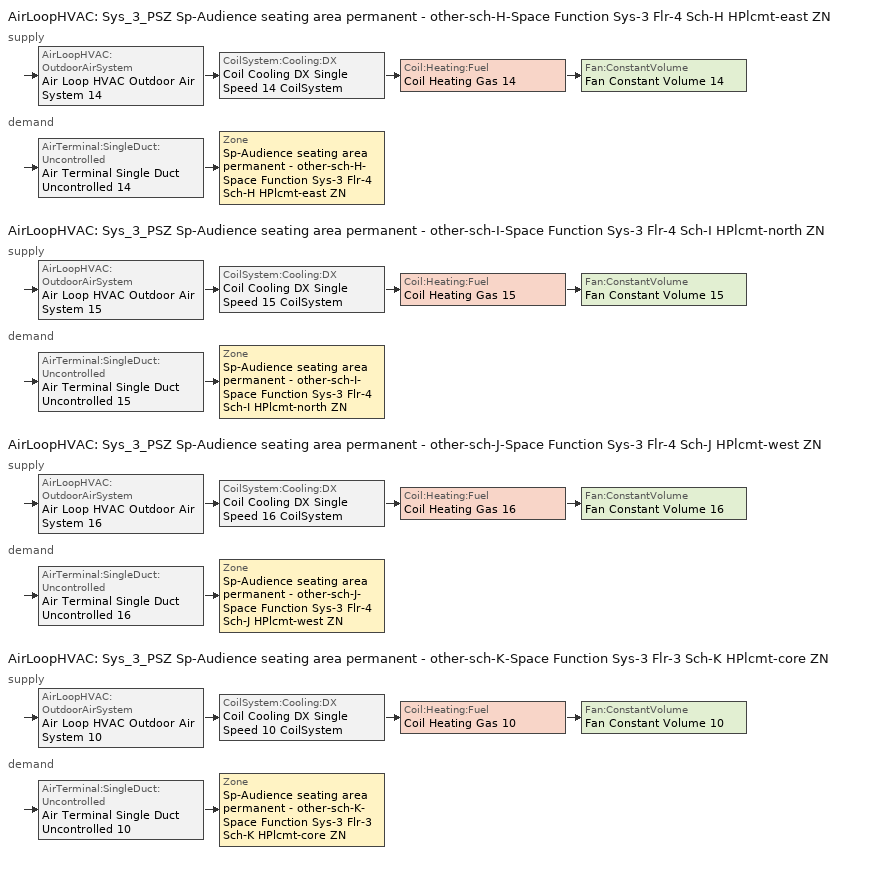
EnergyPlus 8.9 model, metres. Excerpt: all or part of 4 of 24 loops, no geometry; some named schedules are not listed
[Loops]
AirLoopHVAC 'Sys_3_PSZ Sp-Audience seating area permanent - other-sch-H-Space Function Sys-3 Flr-4 Sch-H HPlcmt-east ZN'
 supply: AirLoopHVAC:OutdoorAirSystem 'Air Loop HVAC Outdoor Air System 14' > CoilSystem:Cooling:DX 'Coil Cooling DX Single Speed 14 CoilSystem' > Coil:Heating:Fuel 'Coil Heating Gas 14' > Fan:ConstantVolume 'Fan Constant Volume 14'
 demand: AirTerminal:SingleDuct:Uncontrolled 'Air Terminal Single Duct Uncontrolled 14' > Zone 'Sp-Audience seating area permanent - other-sch-H-Space Function Sys-3 Flr-4 Sch-H HPlcmt-east ZN'
AirLoopHVAC 'Sys_3_PSZ Sp-Audience seating area permanent - other-sch-I-Space Function Sys-3 Flr-4 Sch-I HPlcmt-north ZN'
 supply: AirLoopHVAC:OutdoorAirSystem 'Air Loop HVAC Outdoor Air System 15' > CoilSystem:Cooling:DX 'Coil Cooling DX Single Speed 15 CoilSystem' > Coil:Heating:Fuel 'Coil Heating Gas 15' > Fan:ConstantVolume 'Fan Constant Volume 15'
 demand: AirTerminal:SingleDuct:Uncontrolled 'Air Terminal Single Duct Uncontrolled 15' > Zone 'Sp-Audience seating area permanent - other-sch-I-Space Function Sys-3 Flr-4 Sch-I HPlcmt-north ZN'
AirLoopHVAC 'Sys_3_PSZ Sp-Audience seating area permanent - other-sch-J-Space Function Sys-3 Flr-4 Sch-J HPlcmt-west ZN'
 supply: AirLoopHVAC:OutdoorAirSystem 'Air Loop HVAC Outdoor Air System 16' > CoilSystem:Cooling:DX 'Coil Cooling DX Single Speed 16 CoilSystem' > Coil:Heating:Fuel 'Coil Heating Gas 16' > Fan:ConstantVolume 'Fan Constant Volume 16'
 demand: AirTerminal:SingleDuct:Uncontrolled 'Air Terminal Single Duct Uncontrolled 16' > Zone 'Sp-Audience seating area permanent - other-sch-J-Space Function Sys-3 Flr-4 Sch-J HPlcmt-west ZN'
AirLoopHVAC 'Sys_3_PSZ Sp-Audience seating area permanent - other-sch-K-Space Function Sys-3 Flr-3 Sch-K HPlcmt-core ZN'
 supply: AirLoopHVAC:OutdoorAirSystem 'Air Loop HVAC Outdoor Air System 10' > CoilSystem:Cooling:DX 'Coil Cooling DX Single Speed 10 CoilSystem' > Coil:Heating:Fuel 'Coil Heating Gas 10' > Fan:ConstantVolume 'Fan Constant Volume 10'
 demand: AirTerminal:SingleDuct:Uncontrolled 'Air Terminal Single Duct Uncontrolled 10' > Zone 'Sp-Audience seating area permanent - other-sch-K-Space Function Sys-3 Flr-3 Sch-K HPlcmt-core ZN'
[ZoneControl:Thermostat] Control Object Type 1=ThermostatSetpoint:DualSetpoint
Name | Zone or ZoneList | Control Type Schedule | Control Name 1
Sp-Audience seating area permanent - other-sch-H-Space Function Sys-3 Flr-4 Sch-H HPlcmt-east ZN Thermostat | Sp-Audience seating area permanent - other-sch-H-Space Function Sys-3 Flr-4 Sch-H HPlcmt-east ZN | Sp-Audience seating area permanent - other-sch-H-Space Function Sys-3 Flr-4 Sch-H HPlcmt-east ZN Thermostat Schedule | Space Function Audience seating area permanent - other-sch-H Thermostat 2
Sp-Audience seating area permanent - other-sch-I-Space Function Sys-3 Flr-4 Sch-I HPlcmt-north ZN Thermostat | Sp-Audience seating area permanent - other-sch-I-Space Function Sys-3 Flr-4 Sch-I HPlcmt-north ZN | Sp-Audience seating area permanent - other-sch-I-Space Function Sys-3 Flr-4 Sch-I HPlcmt-north ZN Thermostat Schedule | Space Function Audience seating area permanent - other-sch-I Thermostat 2
Sp-Audience seating area permanent - other-sch-J-Space Function Sys-3 Flr-4 Sch-J HPlcmt-west ZN Thermostat | Sp-Audience seating area permanent - other-sch-J-Space Function Sys-3 Flr-4 Sch-J HPlcmt-west ZN | Sp-Audience seating area permanent - other-sch-J-Space Function Sys-3 Flr-4 Sch-J HPlcmt-west ZN Thermostat Schedule | Space Function Audience seating area permanent - other-sch-J Thermostat 2
Sp-Audience seating area permanent - other-sch-K-Space Function Sys-3 Flr-3 Sch-K HPlcmt-core ZN Thermostat | Sp-Audience seating area permanent - other-sch-K-Space Function Sys-3 Flr-3 Sch-K HPlcmt-core ZN | Sp-Audience seating area permanent - other-sch-K-Space Function Sys-3 Flr-3 Sch-K HPlcmt-core ZN Thermostat Schedule | Space Function Audience seating area permanent - other-sch-K Thermostat 2
[ThermostatSetpoint:DualSetpoint]
Name | Heating Setpoint Temperature Schedule | Cooling Setpoint Temperature Schedule
Space Function Audience seating area permanent - other-sch-H Thermostat 2 | NECB-H-Thermostat Setpoint-Heating | NECB-H-Thermostat Setpoint-Cooling
Space Function Audience seating area permanent - other-sch-I Thermostat 2 | NECB-I-Thermostat Setpoint-Heating | NECB-I-Thermostat Setpoint-Cooling
Space Function Audience seating area permanent - other-sch-J Thermostat 2 | NECB-J-Thermostat Setpoint-Heating | NECB-J-Thermostat Setpoint-Cooling
Space Function Audience seating area permanent - other-sch-K Thermostat 2 | NECB-K-Thermostat Setpoint-Heating | NECB-K-Thermostat Setpoint-Cooling
[AirTerminal:SingleDuct:Uncontrolled] Availability Schedule=Always On Discrete; Maximum Air Flow Rate {m3/s}=AutoSize
Air Terminal Single Duct Uncontrolled 14; Air Terminal Single Duct Uncontrolled 15; Air Terminal Single Duct Uncontrolled 16; Air Terminal Single Duct Uncontrolled 10
[Zone equipment]
Sp-Audience seating area permanent - other-sch-H-Space Function Sys-3 Flr-4 Sch-H HPlcmt-east ZN: Air Terminal Single Duct Uncontrolled 14, Zone HVAC Baseboard Convective Water 14
Sp-Audience seating area permanent - other-sch-I-Space Function Sys-3 Flr-4 Sch-I HPlcmt-north ZN: Air Terminal Single Duct Uncontrolled 15, Zone HVAC Baseboard Convective Water 15
Sp-Audience seating area permanent - other-sch-J-Space Function Sys-3 Flr-4 Sch-J HPlcmt-west ZN: Air Terminal Single Duct Uncontrolled 16, Zone HVAC Baseboard Convective Water 16
Sp-Audience seating area permanent - other-sch-K-Space Function Sys-3 Flr-3 Sch-K HPlcmt-core ZN: Air Terminal Single Duct Uncontrolled 10, Zone HVAC Baseboard Convective Water 10
[Sizing:Zone] Zone Cooling Design Supply Air Temperature Input Method=SupplyAirTemperature; Zone Cooling Design Supply Air Temperature {C}=13; Zone Cooling Design Supply Air Temperature Difference {deltaC}=11.11; Zone Heating Design Supply Air Temperature Input Method=SupplyAirTemperature; Zone Heating Design Supply Air Temperature {C}=43; Zone Heating Design Supply Air Temperature Difference {deltaC}=11.11; Zone Cooling Design Supply Air Humidity Ratio {kgWater/kgDryAir}=0.0085; Zone Heating Design Supply Air Humidity Ratio {kgWater/kgDryAir}=0.008; Zone Heating Sizing Factor=1.3; Zone Cooling Sizing Factor=1.1; Cooling Design Air Flow Method=DesignDay; Cooling Design Air Flow Rate {m3/s}=0; Cooling Minimum Air Flow per Zone Floor Area {m3/s-m2}=0.000762; Cooling Minimum Air Flow {m3/s}=0; Cooling Minimum Air Flow Fraction=0; Heating Design Air Flow Method=DesignDay; Heating Design Air Flow Rate {m3/s}=0; Heating Maximum Air Flow per Zone Floor Area {m3/s-m2}=0.002032; Heating Maximum Air Flow {m3/s}=0.141576; Heating Maximum Air Flow Fraction=0.3; Account for Dedicated Outdoor Air System=No
Name | Design Specification Outdoor Air Object | Design Specification Zone Air Distribution Object
Sp-Audience seating area permanent - other-sch-H-Space Function Sys-3 Flr-4 Sch-H HPlcmt-east ZN | Space Function Audience seating area permanent - other-sch-H Ventilation | Sp-Audience seating area permanent - other-sch-H-Space Function Sys-3 Flr-4 Sch-H HPlcmt-east ZN Design Spec Zone Air Dist
Sp-Audience seating area permanent - other-sch-I-Space Function Sys-3 Flr-4 Sch-I HPlcmt-north ZN | Space Function Audience seating area permanent - other-sch-I Ventilation | Sp-Audience seating area permanent - other-sch-I-Space Function Sys-3 Flr-4 Sch-I HPlcmt-north ZN Design Spec Zone Air Dist
Sp-Audience seating area permanent - other-sch-J-Space Function Sys-3 Flr-4 Sch-J HPlcmt-west ZN | Space Function Audience seating area permanent - other-sch-J Ventilation | Sp-Audience seating area permanent - other-sch-J-Space Function Sys-3 Flr-4 Sch-J HPlcmt-west ZN Design Spec Zone Air Dist
Sp-Audience seating area permanent - other-sch-K-Space Function Sys-3 Flr-3 Sch-K HPlcmt-core ZN | Space Function Audience seating area permanent - other-sch-K Ventilation | Sp-Audience seating area permanent - other-sch-K-Space Function Sys-3 Flr-3 Sch-K HPlcmt-core ZN Design Spec Zone Air Dist
[DesignSpecification:ZoneAirDistribution] Zone Air Distribution Effectiveness in Cooling Mode=1; Zone Air Distribution Effectiveness in Heating Mode=1
Sp-Audience seating area permanent - other-sch-H-Space Function Sys-3 Flr-4 Sch-H HPlcmt-east ZN Design Spec Zone Air Dist; Sp-Audience seating area permanent - other-sch-I-Space Function Sys-3 Flr-4 Sch-I HPlcmt-north ZN Design Spec Zone Air Dist; Sp-Audience seating area permanent - other-sch-J-Space Function Sys-3 Flr-4 Sch-J HPlcmt-west ZN Design Spec Zone Air Dist; Sp-Audience seating area permanent - other-sch-K-Space Function Sys-3 Flr-3 Sch-K HPlcmt-core ZN Design Spec Zone Air Dist
[Controller:MechanicalVentilation] Availability Schedule=Always On Discrete; Demand Controlled Ventilation=No; System Outdoor Air Method=ZoneSum
Name | Zone Name 1 | Design Specification Outdoor Air Object Name 1 | Design Specification Zone Air Distribution Object Name 1
Controller Mechanical Ventilation 14 | Sp-Audience seating area permanent - other-sch-H-Space Function Sys-3 Flr-4 Sch-H HPlcmt-east ZN | Space Function Audience seating area permanent - other-sch-H Ventilation | Sp-Audience seating area permanent - other-sch-H-Space Function Sys-3 Flr-4 Sch-H HPlcmt-east ZN Design Spec Zone Air Dist
Controller Mechanical Ventilation 15 | Sp-Audience seating area permanent - other-sch-I-Space Function Sys-3 Flr-4 Sch-I HPlcmt-north ZN | Space Function Audience seating area permanent - other-sch-I Ventilation | Sp-Audience seating area permanent - other-sch-I-Space Function Sys-3 Flr-4 Sch-I HPlcmt-north ZN Design Spec Zone Air Dist
Controller Mechanical Ventilation 16 | Sp-Audience seating area permanent - other-sch-J-Space Function Sys-3 Flr-4 Sch-J HPlcmt-west ZN | Space Function Audience seating area permanent - other-sch-J Ventilation | Sp-Audience seating area permanent - other-sch-J-Space Function Sys-3 Flr-4 Sch-J HPlcmt-west ZN Design Spec Zone Air Dist
Controller Mechanical Ventilation 10 | Sp-Audience seating area permanent - other-sch-K-Space Function Sys-3 Flr-3 Sch-K HPlcmt-core ZN | Space Function Audience seating area permanent - other-sch-K Ventilation | Sp-Audience seating area permanent - other-sch-K-Space Function Sys-3 Flr-3 Sch-K HPlcmt-core ZN Design Spec Zone Air Dist
[DesignSpecification:OutdoorAir] Outdoor Air Method=Sum; Outdoor Air Flow per Person {m3/s-person}=0; Outdoor Air Flow per Zone Floor Area {m3/s-m2}=0.00381; Outdoor Air Flow per Zone {m3/s}=0; Outdoor Air Flow Air Changes per Hour {1/hr}=0
Space Function Audience seating area permanent - other-sch-H Ventilation; Space Function Audience seating area permanent - other-sch-I Ventilation; Space Function Audience seating area permanent - other-sch-J Ventilation; Space Function Audience seating area permanent - other-sch-K Ventilation
[AirLoopHVAC] Design Supply Air Flow Rate {m3/s}=AutoSize
Sys_3_PSZ Sp-Audience seating area permanent - other-sch-H-Space Function Sys-3 Flr-4 Sch-H HPlcmt-east ZN; Sys_3_PSZ Sp-Audience seating area permanent - other-sch-I-Space Function Sys-3 Flr-4 Sch-I HPlcmt-north ZN; Sys_3_PSZ Sp-Audience seating area permanent - other-sch-J-Space Function Sys-3 Flr-4 Sch-J HPlcmt-west ZN; Sys_3_PSZ Sp-Audience seating area permanent - other-sch-K-Space Function Sys-3 Flr-3 Sch-K HPlcmt-core ZN
[Sizing:System] Type of Load to Size On=Sensible; Design Outdoor Air Flow Rate {m3/s}=Autosize; Central Heating Maximum System Air Flow Ratio=1; Preheat Design Temperature {C}=7; Preheat Design Humidity Ratio {kgWater/kgDryAir}=0.008; Precool Design Temperature {C}=13; Precool Design Humidity Ratio {kgWater/kgDryAir}=0.008; Central Cooling Design Supply Air Temperature {C}=13; Central Heating Design Supply Air Temperature {C}=43; Type of Zone Sum to Use=NonCoincident; 100% Outdoor Air in Cooling=No; 100% Outdoor Air in Heating=No; Central Cooling Design Supply Air Humidity Ratio {kgWater/kgDryAir}=0.0085; Central Heating Design Supply Air Humidity Ratio {kgWater/kgDryAir}=0.008; Cooling Supply Air Flow Rate Method=DesignDay; Cooling Supply Air Flow Rate {m3/s}=0; Cooling Supply Air Flow Rate Per Floor Area {m3/s-m2}=0.00996765; Cooling Fraction of Autosized Cooling Supply Air Flow Rate=1; Cooling Supply Air Flow Rate Per Unit Cooling Capacity {m3/s-W}=3.94755e-05; Heating Supply Air Flow Rate Method=DesignDay; Heating Supply Air Flow Rate {m3/s}=0; Heating Supply Air Flow Rate Per Floor Area {m3/s-m2}=0.00996765; Heating Fraction of Autosized Heating Supply Air Flow Rate=1; Heating Fraction of Autosized Cooling Supply Air Flow Rate=1; Heating Supply Air Flow Rate Per Unit Heating Capacity {m3/s-W}=3.15882e-05; System Outdoor Air Method=ZoneSum; Zone Maximum Outdoor Air Fraction=1; Cooling Design Capacity Method=CoolingDesignCapacity; Cooling Design Capacity {W}=Autosize; Cooling Design Capacity Per Floor Area {W/m2}=234.7; Fraction of Autosized Cooling Design Capacity=1; Heating Design Capacity Method=HeatingDesignCapacity; Heating Design Capacity {W}=Autosize; Heating Design Capacity Per Floor Area {W/m2}=157; Fraction of Autosized Heating Design Capacity=1; Central Cooling Capacity Control Method=OnOff
Sys_3_PSZ Sp-Audience seating area permanent - other-sch-H-Space Function Sys-3 Flr-4 Sch-H HPlcmt-east ZN; Sys_3_PSZ Sp-Audience seating area permanent - other-sch-I-Space Function Sys-3 Flr-4 Sch-I HPlcmt-north ZN; Sys_3_PSZ Sp-Audience seating area permanent - other-sch-J-Space Function Sys-3 Flr-4 Sch-J HPlcmt-west ZN; Sys_3_PSZ Sp-Audience seating area permanent - other-sch-K-Space Function Sys-3 Flr-3 Sch-K HPlcmt-core ZN
[Controller:OutdoorAir] Minimum Outdoor Air Flow Rate {m3/s}=Autosize; Maximum Outdoor Air Flow Rate {m3/s}=Autosize; Economizer Control Type=NoEconomizer; Economizer Control Action Type=ModulateFlow; Economizer Maximum Limit Dry-Bulb Temperature {C}=28; Economizer Maximum Limit Enthalpy {J/kg}=64000; Economizer Minimum Limit Dry-Bulb Temperature {C}=-100; Lockout Type=NoLockout; Minimum Limit Type=FixedMinimum; High Humidity Control=No; Control High Indoor Humidity Based on Outdoor Humidity Ratio=Yes; Heat Recovery Bypass Control Type=BypassWhenWithinEconomizerLimits
Name | Mechanical Ventilation Controller
Controller Outdoor Air 14 | Controller Mechanical Ventilation 14
Controller Outdoor Air 15 | Controller Mechanical Ventilation 15
Controller Outdoor Air 16 | Controller Mechanical Ventilation 16
Controller Outdoor Air 10 | Controller Mechanical Ventilation 10
[SetpointManager:MixedAir] Control Variable=Temperature
Node 211 OS Default SPM; Node 210 OS Default SPM; Node 209 OS Default SPM; Node 224 OS Default SPM; Node 223 OS Default SPM; Node 222 OS Default SPM; Node 237 OS Default SPM; Node 236 OS Default SPM; Node 235 OS Default SPM; Node 159 OS Default SPM; Node 158 OS Default SPM; Node 157 OS Default SPM
[CoilSystem:Cooling:DX] Availability Schedule=Always On Discrete
Name | Cooling Coil
Coil Cooling DX Single Speed 14 CoilSystem | Coil Cooling DX Single Speed 14
Coil Cooling DX Single Speed 15 CoilSystem | Coil Cooling DX Single Speed 15
Coil Cooling DX Single Speed 16 CoilSystem | Coil Cooling DX Single Speed 16
Coil Cooling DX Single Speed 10 CoilSystem | Coil Cooling DX Single Speed 10
[Coil:Cooling:DX:SingleSpeed] Availability Schedule=Always On Discrete; Gross Rated Total Cooling Capacity {W}=Autosize; Gross Rated Sensible Heat Ratio=Autosize; Gross Rated Cooling COP {W/W}=3; Rated Air Flow Rate {m3/s}=Autosize; Rated Evaporator Fan Power Per Volume Flow Rate {W/(m3/s)}=773.3; Condenser Type=AirCooled; Evaporative Condenser Effectiveness=0; Evaporative Condenser Air Flow Rate {m3/s}=Autosize; Evaporative Condenser Pump Rated Power Consumption {W}=Autosize; Crankcase Heater Capacity {W}=0; Maximum Outdoor Dry-Bulb Temperature for Crankcase Heater Operation {C}=0; Basin Heater Capacity {W/K}=0; Basin Heater Setpoint Temperature {C}=10
Name | Total Cooling Capacity Function of Temperature Curve | Total Cooling Capacity Function of Flow Fraction Curve | Energy Input Ratio Function of Temperature Curve | Energy Input Ratio Function of Flow Fraction Curve | Part Load Fraction Correlation Curve
Coil Cooling DX Single Speed 14 | Curve Biquadratic 27 | Curve Quadratic 40 | Curve Biquadratic 28 | Curve Quadratic 41 | Curve Quadratic 42
Coil Cooling DX Single Speed 15 | Curve Biquadratic 29 | Curve Quadratic 43 | Curve Biquadratic 30 | Curve Quadratic 44 | Curve Quadratic 45
Coil Cooling DX Single Speed 16 | Curve Biquadratic 31 | Curve Quadratic 46 | Curve Biquadratic 32 | Curve Quadratic 47 | Curve Quadratic 48
Coil Cooling DX Single Speed 10 | Curve Biquadratic 19 | Curve Quadratic 28 | Curve Biquadratic 20 | Curve Quadratic 29 | Curve Quadratic 30
[Coil:Heating:Fuel] Availability Schedule=Always On Discrete; Fuel Type=NaturalGas; Burner Efficiency=0.8; Nominal Capacity {W}=AutoSize; Parasitic Electric Load {W}=0; Parasitic Fuel Load {W}=0
Coil Heating Gas 14; Coil Heating Gas 15; Coil Heating Gas 16; Coil Heating Gas 10
[Fan:ConstantVolume] Availability Schedule=Always On Discrete; Fan Total Efficiency=0.7; Pressure Rise {Pa}=250; Maximum Flow Rate {m3/s}=AutoSize; Motor Efficiency=0.9; Motor In Airstream Fraction=1
Fan Constant Volume 14; Fan Constant Volume 15; Fan Constant Volume 16; Fan Constant Volume 10
[SetpointManager:SingleZone:Reheat] Control Variable=Temperature; Minimum Supply Air Temperature {C}=13; Maximum Supply Air Temperature {C}=43
Name | Control Zone
Setpoint Manager Single Zone Reheat 14 | Sp-Audience seating area permanent - other-sch-H-Space Function Sys-3 Flr-4 Sch-H HPlcmt-east ZN
Setpoint Manager Single Zone Reheat 15 | Sp-Audience seating area permanent - other-sch-I-Space Function Sys-3 Flr-4 Sch-I HPlcmt-north ZN
Setpoint Manager Single Zone Reheat 16 | Sp-Audience seating area permanent - other-sch-J-Space Function Sys-3 Flr-4 Sch-J HPlcmt-west ZN
Setpoint Manager Single Zone Reheat 10 | Sp-Audience seating area permanent - other-sch-K-Space Function Sys-3 Flr-3 Sch-K HPlcmt-core ZN
[Schedule:Compact]
Sp-Audience seating area permanent - other-sch-H-Space Function Sys-3 Flr-4 Sch-H HPlcmt-east ZN Thermostat Schedule; Sp-Audience seating area permanent - other-sch-I-Space Function Sys-3 Flr-4 Sch-I HPlcmt-north ZN Thermostat Schedule; Sp-Audience seating area permanent - other-sch-J-Space Function Sys-3 Flr-4 Sch-J HPlcmt-west ZN Thermostat Schedule; Sp-Audience seating area permanent - other-sch-K-Space Function Sys-3 Flr-3 Sch-K HPlcmt-core ZN Thermostat Schedule: Through: 12/31, For: AllDays, Until: 24:00, 4
[Schedule:Week:Daily]
NECB-H-Thermostat Setpoint-Heating Week Rule - Jan1-Dec31: NECB-H-Thermostat Setpoint-Heating Sun|Hol Day, NECB-H-Thermostat Setpoint-Heating Default|Wkdy Day, NECB-H-Thermostat Setpoint-Heating Default|Wkdy Day, NECB-H-Thermostat Setpoint-Heating Default|Wkdy Day, NECB-H-Thermostat Setpoint-Heating Default|Wkdy Day, NECB-H-Thermostat Setpoint-Heating Default|Wkdy Day, NECB-H-Thermostat Setpoint-Heating Sat Day, NECB-H-Thermostat Setpoint-Heating Default, NECB-H-Thermostat Setpoint-Heating Default, NECB-H-Thermostat Setpoint-Heating Default, NECB-H-Thermostat Setpoint-Heating Default, NECB-H-Thermostat Setpoint-Heating Default
NECB-H-Thermostat Setpoint-Cooling Week Rule - Jan1-Dec31: NECB-H-Thermostat Setpoint-Cooling Sun|Hol Day, NECB-H-Thermostat Setpoint-Cooling Default|Wkdy Day, NECB-H-Thermostat Setpoint-Cooling Default|Wkdy Day, NECB-H-Thermostat Setpoint-Cooling Default|Wkdy Day, NECB-H-Thermostat Setpoint-Cooling Default|Wkdy Day, NECB-H-Thermostat Setpoint-Cooling Default|Wkdy Day, NECB-H-Thermostat Setpoint-Cooling Sat Day, NECB-H-Thermostat Setpoint-Cooling Default, NECB-H-Thermostat Setpoint-Cooling Default, NECB-H-Thermostat Setpoint-Cooling Default, NECB-H-Thermostat Setpoint-Cooling Default, NECB-H-Thermostat Setpoint-Cooling Default
NECB-I-Thermostat Setpoint-Heating Week Rule - Jan1-Dec31: NECB-I-Thermostat Setpoint-Heating Sun|Hol Day, NECB-I-Thermostat Setpoint-Heating Default|Wkdy Day, NECB-I-Thermostat Setpoint-Heating Default|Wkdy Day, NECB-I-Thermostat Setpoint-Heating Default|Wkdy Day, NECB-I-Thermostat Setpoint-Heating Default|Wkdy Day, NECB-I-Thermostat Setpoint-Heating Default|Wkdy Day, NECB-I-Thermostat Setpoint-Heating Sat Day, NECB-I-Thermostat Setpoint-Heating Default, NECB-I-Thermostat Setpoint-Heating Default, NECB-I-Thermostat Setpoint-Heating Default, NECB-I-Thermostat Setpoint-Heating Default, NECB-I-Thermostat Setpoint-Heating Default
NECB-I-Thermostat Setpoint-Cooling Week Rule - Jan1-Dec31: NECB-I-Thermostat Setpoint-Cooling Sun|Hol Day, NECB-I-Thermostat Setpoint-Cooling Default|Wkdy Day, NECB-I-Thermostat Setpoint-Cooling Default|Wkdy Day, NECB-I-Thermostat Setpoint-Cooling Default|Wkdy Day, NECB-I-Thermostat Setpoint-Cooling Default|Wkdy Day, NECB-I-Thermostat Setpoint-Cooling Default|Wkdy Day, NECB-I-Thermostat Setpoint-Cooling Sat Day, NECB-I-Thermostat Setpoint-Cooling Default, NECB-I-Thermostat Setpoint-Cooling Default, NECB-I-Thermostat Setpoint-Cooling Default, NECB-I-Thermostat Setpoint-Cooling Default, NECB-I-Thermostat Setpoint-Cooling Default
NECB-J-Thermostat Setpoint-Heating Week Rule - Jan1-Dec31: NECB-J-Thermostat Setpoint-Heating Sun|Hol Day, NECB-J-Thermostat Setpoint-Heating Default|Wkdy Day, NECB-J-Thermostat Setpoint-Heating Default|Wkdy Day, NECB-J-Thermostat Setpoint-Heating Default|Wkdy Day, NECB-J-Thermostat Setpoint-Heating Default|Wkdy Day, NECB-J-Thermostat Setpoint-Heating Default|Wkdy Day, NECB-J-Thermostat Setpoint-Heating Sat Day, NECB-J-Thermostat Setpoint-Heating Default, NECB-J-Thermostat Setpoint-Heating Default, NECB-J-Thermostat Setpoint-Heating Default, NECB-J-Thermostat Setpoint-Heating Default, NECB-J-Thermostat Setpoint-Heating Default
NECB-J-Thermostat Setpoint-Cooling Week Rule - Jan1-Dec31: NECB-J-Thermostat Setpoint-Cooling Sun|Hol Day, NECB-J-Thermostat Setpoint-Cooling Default|Wkdy Day, NECB-J-Thermostat Setpoint-Cooling Default|Wkdy Day, NECB-J-Thermostat Setpoint-Cooling Default|Wkdy Day, NECB-J-Thermostat Setpoint-Cooling Default|Wkdy Day, NECB-J-Thermostat Setpoint-Cooling Default|Wkdy Day, NECB-J-Thermostat Setpoint-Cooling Sat Day, NECB-J-Thermostat Setpoint-Cooling Default, NECB-J-Thermostat Setpoint-Cooling Default, NECB-J-Thermostat Setpoint-Cooling Default, NECB-J-Thermostat Setpoint-Cooling Default, NECB-J-Thermostat Setpoint-Cooling Default
[Schedule:Year]
NECB-H-Thermostat Setpoint-Heating: NECB-H-Thermostat Setpoint-Heating Week Rule - Jan1-Dec31, 1, 1, 12, 31
NECB-H-Thermostat Setpoint-Cooling: NECB-H-Thermostat Setpoint-Cooling Week Rule - Jan1-Dec31, 1, 1, 12, 31
NECB-I-Thermostat Setpoint-Heating: NECB-I-Thermostat Setpoint-Heating Week Rule - Jan1-Dec31, 1, 1, 12, 31
NECB-I-Thermostat Setpoint-Cooling: NECB-I-Thermostat Setpoint-Cooling Week Rule - Jan1-Dec31, 1, 1, 12, 31
NECB-J-Thermostat Setpoint-Heating: NECB-J-Thermostat Setpoint-Heating Week Rule - Jan1-Dec31, 1, 1, 12, 31
NECB-J-Thermostat Setpoint-Cooling: NECB-J-Thermostat Setpoint-Cooling Week Rule - Jan1-Dec31, 1, 1, 12, 31
NECB-K-Thermostat Setpoint-Heating: NECB-K-Thermostat Setpoint-Heating Week Rule - Jan1-Dec31, 1, 1, 12, 31
NECB-K-Thermostat Setpoint-Cooling: NECB-K-Thermostat Setpoint-Cooling Week Rule - Jan1-Dec31, 1, 1, 12, 31
[Schedule:Constant]
Always On Discrete: Hourly Value=1
[Curve:Biquadratic] Minimum Value of x {BasedOnField A2}=17; Maximum Value of x {BasedOnField A2}=22; Minimum Value of y {BasedOnField A3}=13; Maximum Value of y {BasedOnField A3}=46
Name | Coefficient1 Constant | Coefficient2 x | Coefficient3 x**2 | Coefficient4 y | Coefficient5 y**2 | Coefficient6 x*y
Curve Biquadratic 27; Curve Biquadratic 29; Curve Biquadratic 31; Curve Biquadratic 19 | 0.942588 | 0.00954335 | 0.00068377 | -0.0110427 | 5.249e-06 | -9.72e-06
Curve Biquadratic 28; Curve Biquadratic 30; Curve Biquadratic 32; Curve Biquadratic 20 | 0.342414 | 0.034885 | -0.0006237 | 0.00497722 | 0.000437951 | -0.000728028
[Curve:Quadratic]
Name | Coefficient1 Constant | Coefficient2 x | Coefficient3 x**2 | Minimum Value of x {BasedOnField A2} | Maximum Value of x {BasedOnField A2}
Curve Quadratic 40; Curve Quadratic 43; Curve Quadratic 46; Curve Quadratic 28 | 0.8 | 0.2 | 0 | 0.5 | 1.5
Curve Quadratic 41; Curve Quadratic 44; Curve Quadratic 47; Curve Quadratic 29 | 1.1552 | -0.1808 | 0.0256 | 0.5 | 1.5
Curve Quadratic 42; Curve Quadratic 45; Curve Quadratic 48; Curve Quadratic 30 | 0.85 | 0.15 | 0 | 0 | 1
